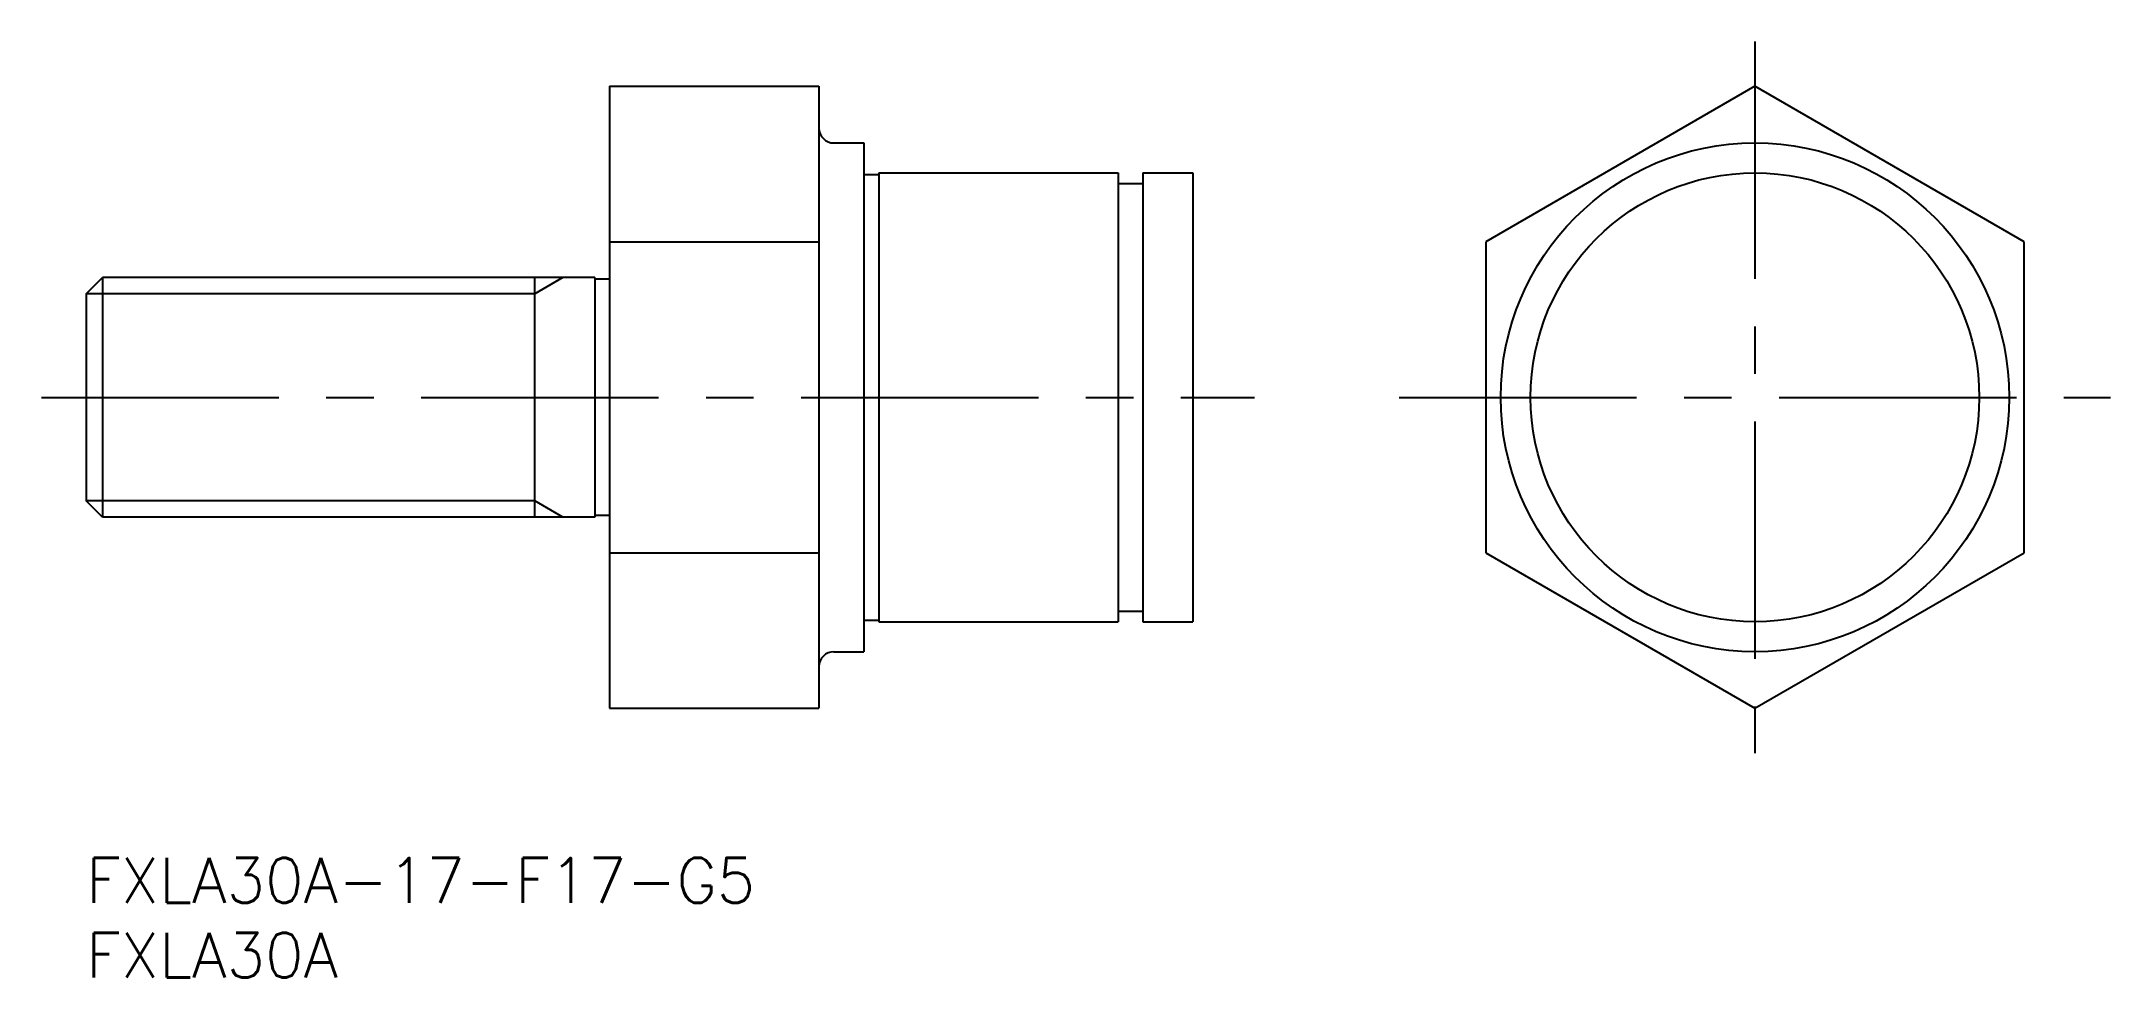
# Model space of a CAD drawing. Extents: x -3 to 135, y -8 to 55.
import ezdxf

# ---------------------------------------------------------------- set-up
doc = ezdxf.new("R2010")
doc.units = 0
doc.header["$LTSCALE"] = 0.5
doc.linetypes.add('CENTER', pattern=[50.8, 31.75, -6.35, 6.35, -6.35])
for name, color, linetype in [('MSM_CENTER', 1, 'CENTER'), ('MSM_CONTINUOUS', 7, 'CONTINUOUS'), ('MSM_NARROW', 5, 'CONTINUOUS'), ('MSM_PART_NUMBER', 7, 'CONTINUOUS')]:
    doc.layers.add(name, color=color, linetype=linetype)
doc.styles.get("Standard").update_dxf_attribs({"font": 'txt.shx', "height": 3, "bigfont": 'bigfont.shx'})

# ---------------------------------------------------------------- blocks, each defined once
blk = doc.blocks.new('*U10')
at = {"layer": 'MSM_PART_NUMBER'}
blk.add_text('FXLA30A-17-F17-G5', height=3, dxfattribs=at).set_placement((0, -3))
blk = doc.blocks.new('*U11')
at = {"layer": 'MSM_PART_NUMBER'}
blk.add_text('FXLA30A', height=3, dxfattribs=at).set_placement((0, -8))

msp = doc.modelspace()

# ---------------------------------------------------------------- linework, layer by layer
at = {"layer": 'MSM_CENTER'}
for p, q in [((111.59, 54.57), (111.59, 7)), ((-3, 30.78), (78.13, 30.78)), ((87.8, 30.78), (135.37, 30.78))]:
    msp.add_line(p, q, dxfattribs=at)
at = {"layer": 'MSM_CONTINUOUS'}
for p, q in [((35, 51.57), (35, 10)), ((35, 51.57), (49, 51.57)), ((49, 51.57), (49, 10)), ((111.59, 51.57), (93.59, 41.18)), ((129.59, 41.18), (111.59, 51.57)), ((50, 47.78), (52, 47.78)), ((52, 47.78), (52, 13.78)), ((52, 45.68), (53, 45.68)), ((53, 45.78), (69, 45.78)), ((53, 45.78), (53, 15.78)), ((69, 45.78), (69, 15.78)), ((70.65, 45.78), (70.65, 15.78)), ((70.65, 45.78), (74, 45.78)), ((74, 45.78), (74, 15.78)), ((69, 45.08), (70.65, 45.08)), ((35, 41.18), (49, 41.18)), ((93.59, 41.18), (93.59, 20.39)), ((129.59, 20.39), (129.59, 41.18)), ((0, 37.7), (1.08, 38.78)), ((34, 38.78), (1.08, 38.78)), ((1.08, 38.78), (1.08, 22.78)), ((30, 22.78), (30, 38.78)), ((34, 38.78), (34, 22.78)), ((0, 37.7), (0, 23.87)), ((35, 38.68), (34, 38.68)), ((1.08, 22.78), (0, 23.87)), ((34, 22.78), (1.08, 22.78)), ((35, 22.88), (34, 22.88)), ((35, 20.39), (49, 20.39)), ((93.59, 20.39), (111.59, 10)), ((111.59, 10), (129.59, 20.39)), ((52, 15.88), (53, 15.88)), ((53, 15.78), (69, 15.78)), ((69, 16.48), (70.65, 16.48)), ((70.65, 15.78), (74, 15.78)), ((50, 13.78), (52, 13.78)), ((35, 10), (49, 10))]:
    msp.add_line(p, q, dxfattribs=at)
for radius in [17, 15]:
    msp.add_circle((111.59, 30.78), radius, dxfattribs=at)
for centre, start, end in [((50, 48.78), 180, 270), ((50, 12.78), 90, 180)]:
    msp.add_arc(centre, 1, start, end, dxfattribs=at)
at = {"layer": 'MSM_NARROW'}
for p, q in [((31.87, 38.78), (30, 37.7)), ((30, 37.7), (0, 37.7)), ((30, 23.87), (0, 23.87)), ((31.87, 22.78), (30, 23.87))]:
    msp.add_line(p, q, dxfattribs=at)

# ---------------------------------------------------------------- block references
at = {"layer": 'MSM_CONTINUOUS'}
for name in ['*U10', '*U11']:
    msp.add_blockref(name, (0, 0), dxfattribs=at)

doc.saveas('drawing.dxf')
